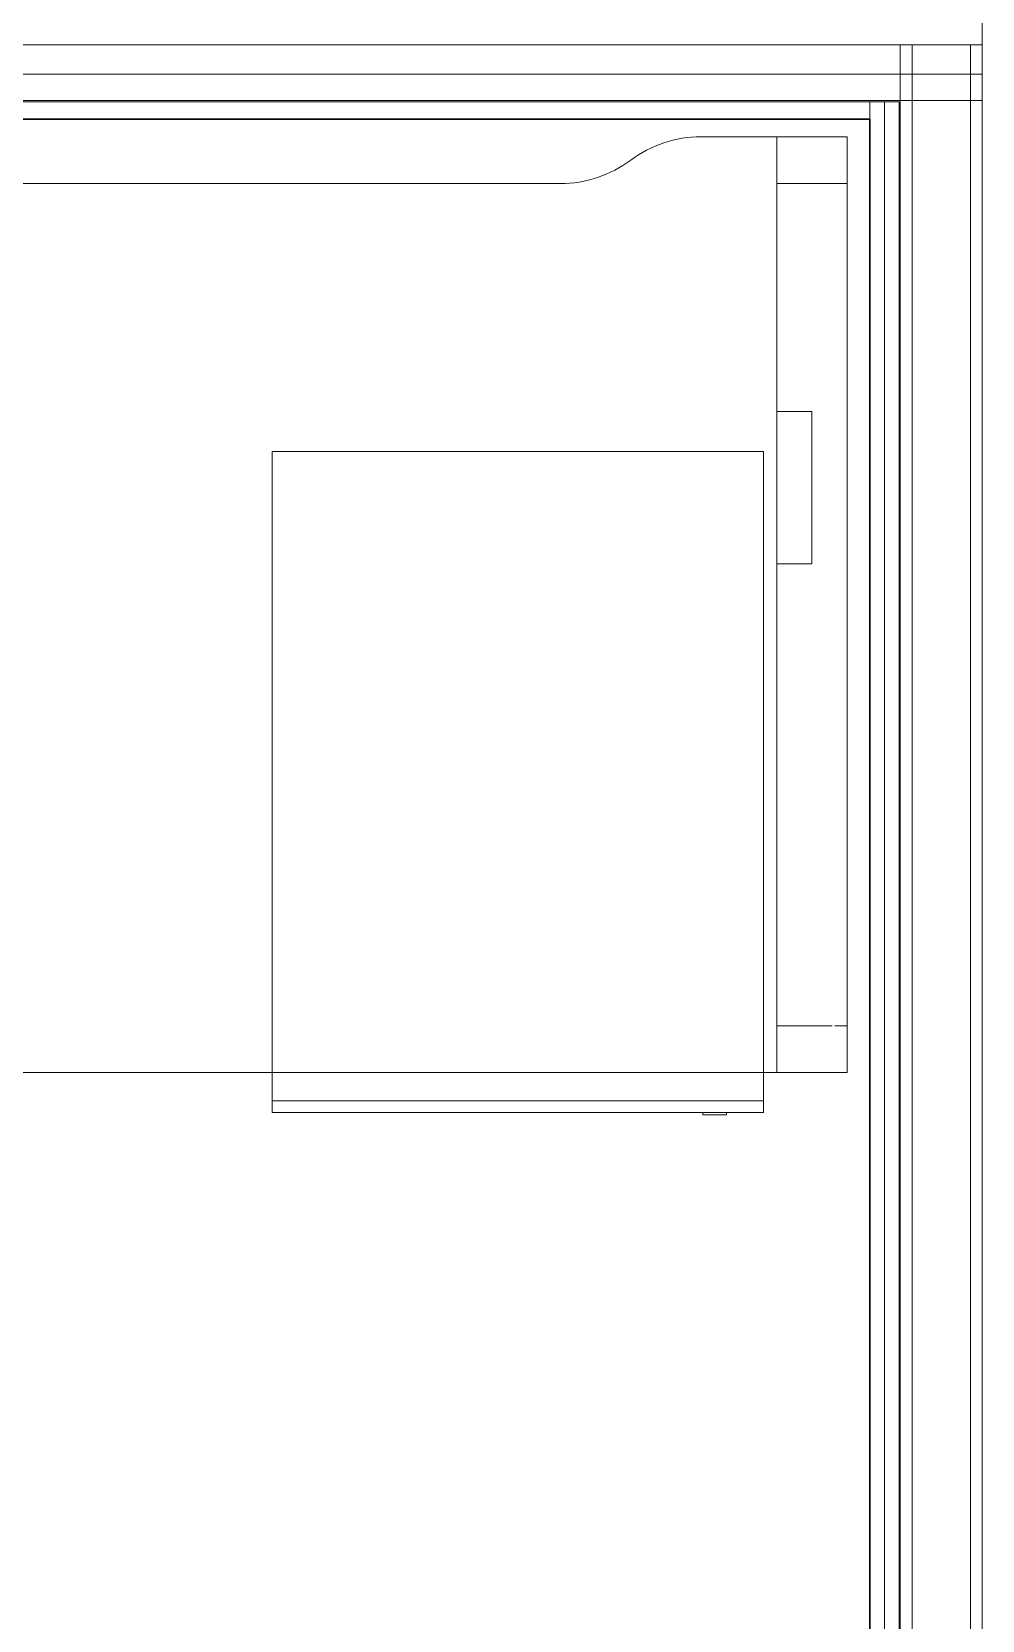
# Model space of a CAD drawing. Header units: millimetres. Extents: x 90978 to 295199, y -4084 to 97293.
# Drawn here: x 167542 to 168355, y 17569 to 18927 of the extents above; entities that cross this region are included whole.
import ezdxf

# ---------------------------------------------------------------- set-up
doc = ezdxf.new("R2010")
doc.units = ezdxf.units.MM
doc.header["$MEASUREMENT"] = 0
for name, color, linetype, lineweight in [('CSM-STL-XX-ZZ-M3-A-XXXX-00001_detached _19_04_21__rvt-1-Level 0$0$A-WALL', 7, 'CONTINUOUS', 9), ('CSM-STL-XX-ZZ-M3-A-XXXX-00001_detached _19_04_21__rvt-1-Level 0$0$I-WALL', 7, 'CONTINUOUS', 9), ('I-FURN', 8, 'CONTINUOUS', 9)]:
    doc.layers.add(name, color=color, linetype=linetype, lineweight=lineweight)

msp = doc.modelspace()

# ---------------------------------------------------------------- linework, layer by layer
at = {"layer": 'CSM-STL-XX-ZZ-M3-A-XXXX-00001_detached _19_04_21__rvt-1-Level 0$0$A-WALL'}
for p, q in [((168354.8, 18938.2), (168354.8, 18915.7)), ((168354.8, 18915.7), (168354.8, 18938.2)), ((168258.8, 18915.7), (163100.3, 18915.7)), ((168284.8, 18915.7), (168258.8, 18915.7)), ((168294.8, 18915.7), (168284.8, 18915.7)), ((168284.8, 18915.7), (168284.8, 18890.7)), ((168284.8, 18890.7), (168284.8, 18915.7)), ((168344.8, 18915.7), (168294.8, 18915.7)), ((168294.8, 16173.2), (168294.8, 18915.7)), ((168354.8, 18915.7), (168344.8, 18915.7)), ((168344.8, 16173.2), (168344.8, 18915.7)), ((168354.8, 18890.7), (168354.8, 18915.7)), ((168258.8, 18890.7), (163100.3, 18890.7)), ((168284.8, 18890.7), (168258.8, 18890.7)), ((168354.8, 18890.7), (168284.8, 18890.7)), ((168284.8, 18868.2), (168284.8, 18890.7)), ((168354.8, 18890.7), (168354.8, 18868.2)), ((168354.8, 18868.2), (168354.8, 18890.7)), ((168258.8, 18868.2), (163100.3, 18868.2)), ((168258.8, 18867.2), (163100.3, 18867.2)), ((168283.8, 18868.2), (168258.8, 18868.2)), ((168258.8, 18852.2), (168258.8, 18867.2)), ((168271.3, 18867.2), (168258.8, 18867.2)), ((168283.8, 18867.2), (168271.3, 18867.2)), ((168271.3, 16103.2), (168271.3, 18867.2)), ((168284.8, 18868.2), (168283.8, 18868.2)), ((168283.8, 16103.2), (168283.8, 18867.2)), ((168354.8, 18868.2), (168284.8, 18868.2)), ((168284.8, 16173.2), (168284.8, 18868.2)), ((168354.8, 16173.2), (168354.8, 18868.2))]:
    msp.add_line(p, q, dxfattribs=at)
at = {"layer": 'CSM-STL-XX-ZZ-M3-A-XXXX-00001_detached _19_04_21__rvt-1-Level 0$0$I-WALL', "lineweight": 30}
for p, q in [((163100.3, 18852.2), (168258.8, 18852.2)), ((168258.8, 18852.2), (168258.8, 16103.2))]:
    msp.add_line(p, q, dxfattribs=at)
at = {"layer": 'I-FURN'}
for p, q in [((168239.3, 18837.2), (168114.3, 18837.2)), ((168114.3, 18837.2), (168239.3, 18837.2)), ((168179.3, 18602.2), (168179.3, 18837.2)), ((168179.3, 18837.2), (168179.3, 18797.2)), ((168179.3, 18837.2), (168239.3, 18837.2)), ((168179.3, 18837.2), (168239.3, 18837.2)), ((168239.3, 18837.2), (168239.3, 18037.2)), ((168239.3, 18797.2), (168239.3, 18837.2)), ((168239.3, 18037.2), (168239.3, 18837.2)), ((168239.3, 18837.2), (168239.3, 18037.2)), ((167994.3, 18797.2), (167161.9, 18797.2)), ((167161.9, 18797.2), (167994.3, 18797.2)), ((168179.3, 18797.2), (168179.3, 18077.2)), ((168179.3, 18797.2), (168239.3, 18797.2)), ((168179.3, 18797.2), (168239.3, 18797.2)), ((168239.3, 18077.2), (168239.3, 18797.2)), ((168179.3, 18472.2), (168179.3, 18602.2)), ((168179.3, 18602.2), (168209.3, 18602.2)), ((168179.3, 18602.2), (168209.3, 18602.2)), ((168209.3, 18602.2), (168209.3, 18472.2)), ((168209.3, 18472.2), (168209.3, 18602.2)), ((167747.7, 18568), (167747.7, 18037.2)), ((168167.7, 18568), (167747.7, 18568)), ((168167.7, 18037.2), (168167.7, 18568)), ((168179.3, 18037.2), (168179.3, 18472.2)), ((168209.3, 18472.2), (168179.3, 18472.2)), ((168179.3, 18472.2), (168209.3, 18472.2)), ((168179.3, 18077.2), (168179.3, 18037.2)), ((168179.3, 18077.2), (168226.4, 18077.2)), ((168179.3, 18077.2), (168226.4, 18077.2)), ((168228.7, 18077.2), (168239.3, 18077.2)), ((168228.7, 18077.2), (168239.3, 18077.2)), ((168239.3, 18037.2), (168239.3, 18077.2)), ((166639.3, 18037.2), (168239.3, 18037.2)), ((168239.3, 18037.2), (166639.3, 18037.2)), ((167747.7, 18037.2), (167747.7, 18013)), ((168167.7, 18013), (168167.7, 18037.2)), ((168239.3, 18037.2), (168179.3, 18037.2)), ((168179.3, 18037.2), (168239.3, 18037.2)), ((168167.7, 18013), (167747.7, 18013)), ((167747.7, 18013), (167747.7, 18003)), ((167747.7, 18013), (168167.7, 18013)), ((168167.7, 18003), (168167.7, 18013)), ((167747.7, 18003), (168167.7, 18003)), ((168116.1, 18003), (168116.1, 18001)), ((168116.1, 18001), (168136.1, 18001)), ((168136.1, 18001), (168116.1, 18001)), ((168136.1, 18001), (168136.1, 18003))]:
    msp.add_line(p, q, dxfattribs=at)
for centre, start, end in [((168114.3, 18737.2), 90, 126.8699), ((168114.3, 18737.2), 90, 126.8699), ((167994.3, 18897.2), 270, 306.8699), ((167994.3, 18897.2), 270, 306.8699)]:
    msp.add_arc(centre, 100, start, end, dxfattribs=at)

doc.saveas('drawing.dxf')
